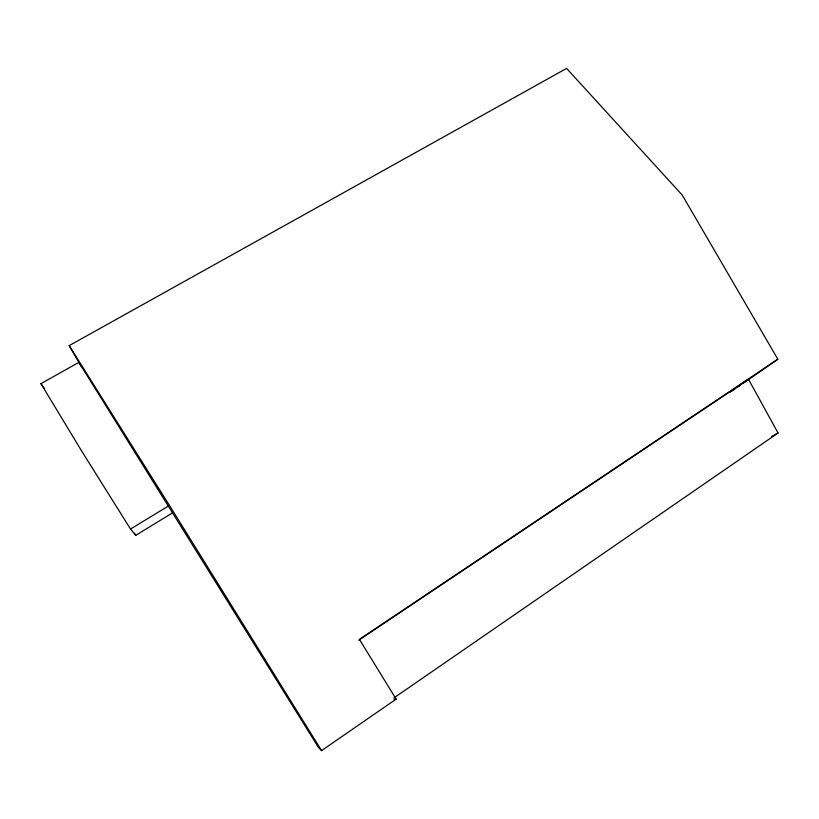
<?xml version="1.0" encoding="UTF-8"?>
<svg xmlns="http://www.w3.org/2000/svg" width="819" height="819" viewBox="0 0 819 819"><rect width="100%" height="100%" fill="white"/><g stroke="black" fill="none" stroke-linecap="round" stroke-linejoin="round"><path stroke-width="1.23" d="M731.715 390.929L747.43 380.006M744.082 382.678L777.845 359.224L682.227 195.065L566.605 68.397L69.195 345.618L81.368 366.646M393.888 697.952L778.05 432.985L748.474 379.279L358.753 640.212M172.297 513.032L135.739 535.339L130.518 529.054L81.245 450.368L40.95 383.671L78.87 362.346L318.427 747.409L321.591 750.603L396.14 699.129L359.408 639.342L777.845 359.224M729.606 392.455L734.797 388.984M736.865 387.592L739.977 385.503M130.518 529.054L168.448 505.988M771.57 436.527L778.05 432.985M393.959 699.262L396.14 699.129M40.95 383.671L44.687 388.769M69.195 345.618L170.188 506.613L321.591 750.603M134.418 533.2L135.739 535.339"/></g></svg>
